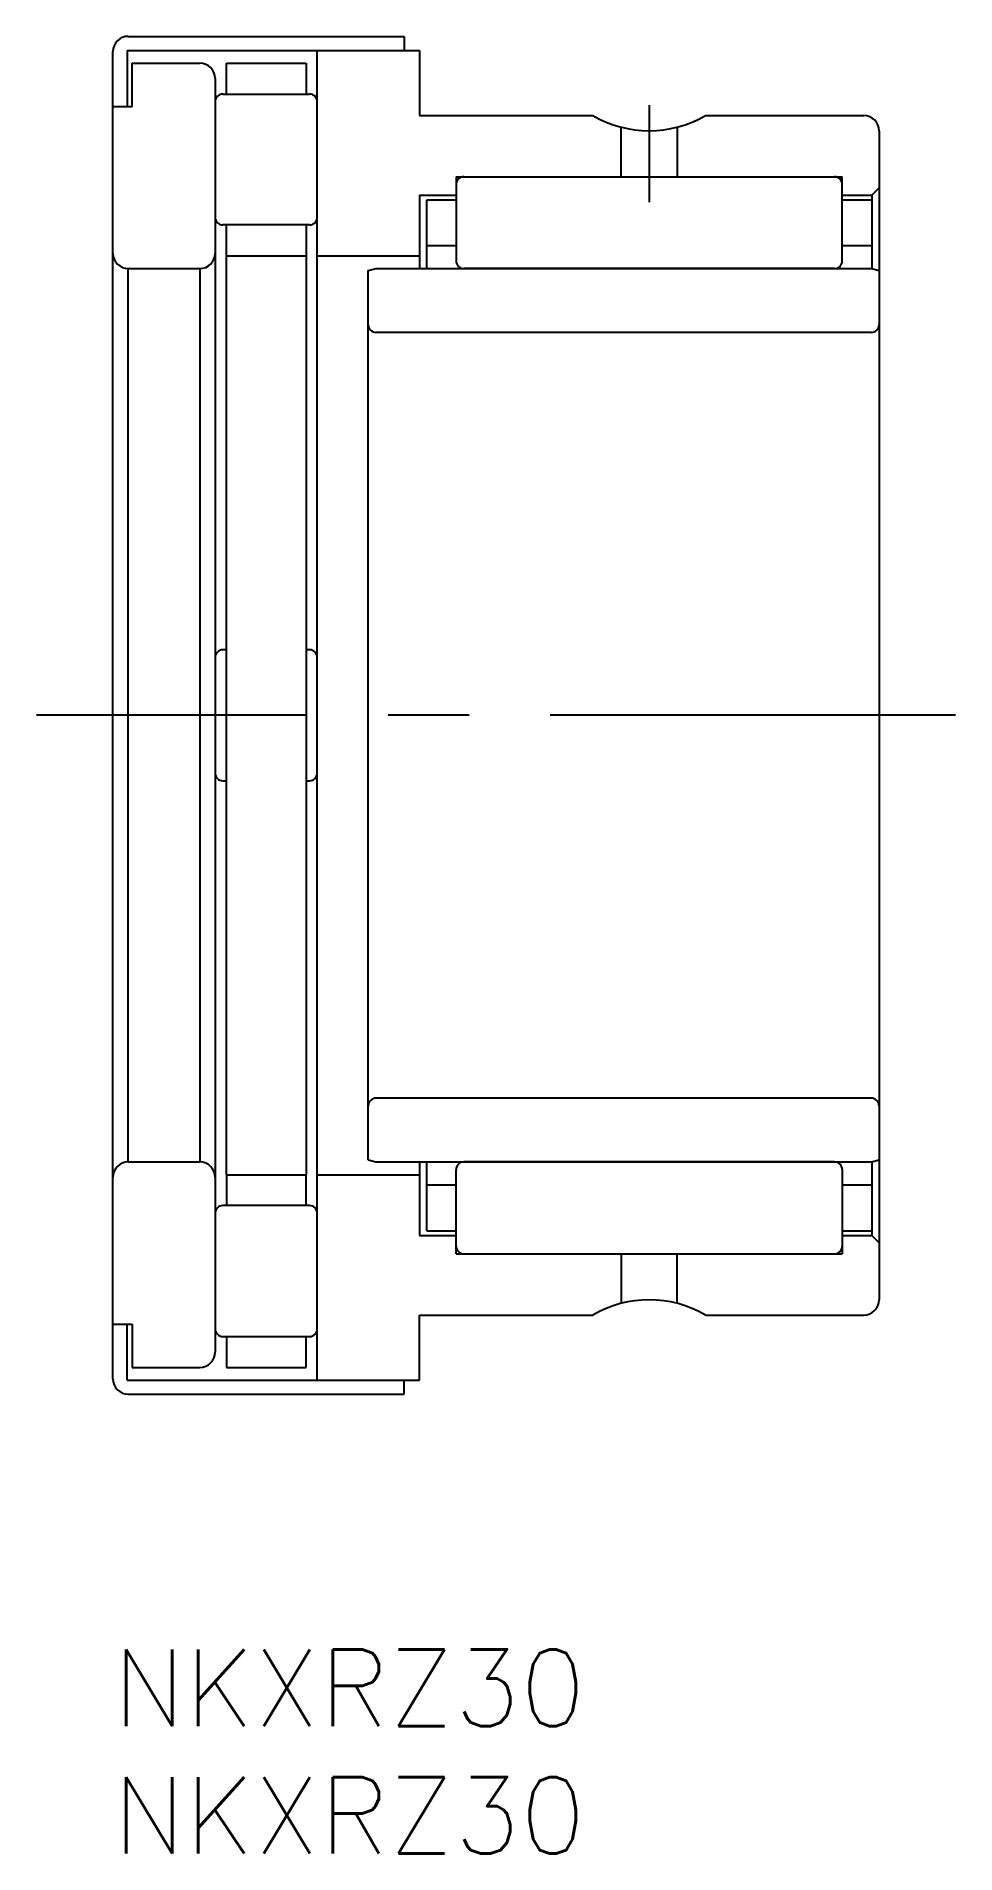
# Model space of a CAD drawing. Extents: x -3 to 33, y -8 to 63.2.
import ezdxf

# ---------------------------------------------------------------- set-up
doc = ezdxf.new("R2010")
doc.units = 0
doc.header["$LTSCALE"] = 0.5
doc.linetypes.add('CENTER', pattern=[50.8, 31.75, -6.35, 6.35, -6.35])
for name, color, linetype in [('MSM_CENTER', 1, 'CENTER'), ('MSM_CONTINUOUS', 7, 'CONTINUOUS'), ('MSM_PART_NUMBER', 7, 'CONTINUOUS')]:
    doc.layers.add(name, color=color, linetype=linetype)
doc.styles.get("Standard").update_dxf_attribs({"font": 'txt.shx', "height": 3, "bigfont": 'bigfont.shx'})

# ---------------------------------------------------------------- blocks, each defined once
blk = doc.blocks.new('*U5')
at = {"layer": 'MSM_PART_NUMBER'}
blk.add_text('NKXRZ30', height=3, dxfattribs=at).set_placement((0, -3))
blk = doc.blocks.new('*U6')
at = {"layer": 'MSM_PART_NUMBER'}
blk.add_text('NKXRZ30', height=3, dxfattribs=at).set_placement((0, -8))

msp = doc.modelspace()

# ---------------------------------------------------------------- linework, layer by layer
at = {"layer": 'MSM_CENTER'}
for p, q in [((21, 60.5), (21, 56.7)), ((33, 36.6), (-3, 36.6))]:
    msp.add_line(p, q, dxfattribs=at)
at = {"layer": 'MSM_CONTINUOUS'}
for p, q in [((0.6, 63.2), (11.4, 63.2)), ((11.4, 63.2), (11.4, 62.65)), ((0, 10.6), (0, 62.6)), ((0.55, 62.65), (12, 62.65)), ((0.55, 62.65), (0.55, 60.45)), ((0.75, 60.45), (0.75, 62.15)), ((0.75, 62.15), (3.4, 62.15)), ((4.44, 62.15), (7.56, 62.15)), ((4.44, 60.94), (4.44, 62.15)), ((7.56, 62.15), (7.56, 60.94)), ((8, 10.55), (8, 62.65)), ((12, 62.65), (12, 60.1)), ((4, 61.55), (4, 11.65)), ((4.3, 60.94), (7.7, 60.94)), ((0, 60.45), (0.75, 60.45)), ((12, 60.1), (18.795, 60.1)), ((23.205, 60.1), (29.4, 60.1)), ((19.9, 57.7), (19.9, 59.641)), ((22.1, 59.641), (22.1, 57.7)), ((30, 59.5), (30, 13.7)), ((13.44, 57.7), (13.44, 54.4)), ((13.44, 57.7), (28.56, 57.7)), ((28.56, 54.4), (28.56, 57.7)), ((12, 56.98), (13.44, 56.98)), ((12, 56.98), (12, 54.1)), ((28.56, 56.98), (29.712, 56.98)), ((29.712, 56.98), (30, 57.268)), ((29.712, 56.98), (29.712, 54.097)), ((12.288, 56.8), (13.44, 56.8)), ((12.288, 54.1), (12.288, 56.8)), ((28.56, 56.8), (29.712, 56.8)), ((7.7, 55.81), (4.3, 55.81)), ((4.44, 54.6), (4.44, 55.81)), ((7.56, 55.81), (7.56, 54.6)), ((12.288, 55), (13.44, 55)), ((28.56, 55), (29.712, 55)), ((4.44, 54.6), (7.56, 54.6)), ((4.44, 18.6), (4.44, 54.6)), ((7.56, 54.6), (7.56, 18.6)), ((8, 54.6), (12, 54.6)), ((0.6, 54.1), (3.4, 54.1)), ((0.6, 19.1), (0.6, 54.1)), ((3.4, 54.1), (3.4, 19.1)), ((10, 54.02), (10.3, 54.1)), ((10, 19.18), (10, 54.02)), ((10.3, 54.1), (29.7, 54.1)), ((28.26, 54.1), (13.74, 54.1)), ((29.7, 54.1), (30, 54.02)), ((29.7, 51.6), (10.3, 51.6)), ((4.44, 39.165), (4.3, 39.165)), ((7.7, 39.165), (7.56, 39.165)), ((4.3, 34.035), (4.44, 34.035)), ((7.56, 34.035), (7.7, 34.035)), ((29.7, 21.6), (10.3, 21.6)), ((0.6, 19.1), (3.4, 19.1)), ((4.44, 18.6), (7.56, 18.6)), ((4.44, 18.6), (4.44, 17.39)), ((7.56, 17.39), (7.56, 18.6)), ((8, 18.6), (12, 18.6)), ((10, 19.18), (10.3, 19.1)), ((10.3, 19.1), (29.7, 19.1)), ((12, 19.1), (12, 16.22)), ((12.288, 16.4), (12.288, 19.1)), ((13.44, 15.5), (13.44, 18.8)), ((28.26, 19.1), (13.74, 19.1)), ((28.56, 18.8), (28.56, 15.5)), ((29.7, 19.1), (30, 19.18)), ((29.712, 19.103), (29.712, 16.22)), ((12.288, 18.2), (13.44, 18.2)), ((28.56, 18.2), (29.712, 18.2)), ((7.7, 17.39), (4.3, 17.39)), ((12.288, 16.4), (13.44, 16.4)), ((28.56, 16.4), (29.712, 16.4)), ((12, 16.22), (13.44, 16.22)), ((28.56, 16.22), (29.712, 16.22)), ((29.712, 16.22), (30, 15.932)), ((13.44, 15.5), (28.56, 15.5)), ((19.9, 15.5), (19.9, 13.559)), ((22.1, 13.559), (22.1, 15.5)), ((12, 10.55), (12, 13.1)), ((12, 13.1), (18.795, 13.1)), ((23.205, 13.1), (29.4, 13.1)), ((0, 12.75), (0.75, 12.75)), ((0.55, 10.55), (0.55, 12.75)), ((0.75, 12.75), (0.75, 11.05)), ((4.3, 12.26), (7.7, 12.26)), ((4.44, 12.26), (4.44, 11.05)), ((7.56, 11.05), (7.56, 12.26)), ((0.75, 11.05), (3.4, 11.05)), ((4.44, 11.05), (7.56, 11.05)), ((0.55, 10.55), (12, 10.55)), ((0.6, 10), (11.4, 10)), ((11.4, 10), (11.4, 10.55))]:
    msp.add_line(p, q, dxfattribs=at)
for centre, radius, start, end in [((0.6, 62.6), 0.6, 90, 180), ((3.4, 61.55), 0.6, 0, 90), ((4.3, 60.64), 0.3, 90, 180), ((7.7, 60.64), 0.3, 0, 90), ((21, 63.85), 4.35, 239.54969, 300.45031), ((29.4, 59.5), 0.6, 0, 90), ((13.74, 57.4), 0.3, 90, 180), ((28.26, 57.4), 0.3, 0, 90), ((4.3, 56.11), 0.3, 180, 270), ((7.7, 56.11), 0.3, 270, 0), ((0.6, 54.7), 0.6, 180, 270), ((3.4, 54.7), 0.6, 270, 0), ((13.74, 54.4), 0.3, 180, 270), ((28.26, 54.4), 0.3, 270, 0), ((10.3, 51.9), 0.3, 179.99984, 269.99976), ((29.7, 51.9), 0.3, 269.99976, 0), ((4.3, 38.865), 0.3, 90, 180), ((7.7, 38.865), 0.3, 0, 90), ((4.3, 34.335), 0.3, 180, 270), ((7.7, 34.335), 0.3, 270, 0), ((10.3, 21.3), 0.3, 90.00024, 180.00016), ((29.7, 21.3), 0.3, 0, 90.00024), ((0.6, 18.5), 0.6, 90, 180), ((3.4, 18.5), 0.6, 0, 90), ((13.74, 18.8), 0.3, 90, 180), ((28.26, 18.8), 0.3, 0, 90), ((4.3, 17.09), 0.3, 90, 180), ((7.7, 17.09), 0.3, 0, 90), ((13.74, 15.8), 0.3, 180, 270), ((28.26, 15.8), 0.3, 270, 0), ((21, 9.35), 4.35, 59.54969, 120.45031), ((29.4, 13.7), 0.6, 270, 0), ((4.3, 12.56), 0.3, 180, 270), ((7.7, 12.56), 0.3, 270, 0), ((3.4, 11.65), 0.6, 270, 0), ((0.6, 10.6), 0.6, 180, 270)]:
    msp.add_arc(centre, radius, start, end, dxfattribs=at)

# ---------------------------------------------------------------- block references
for name in ['*U5', '*U6']:
    msp.add_blockref(name, (0, 0), dxfattribs=at)

doc.saveas('drawing.dxf')
